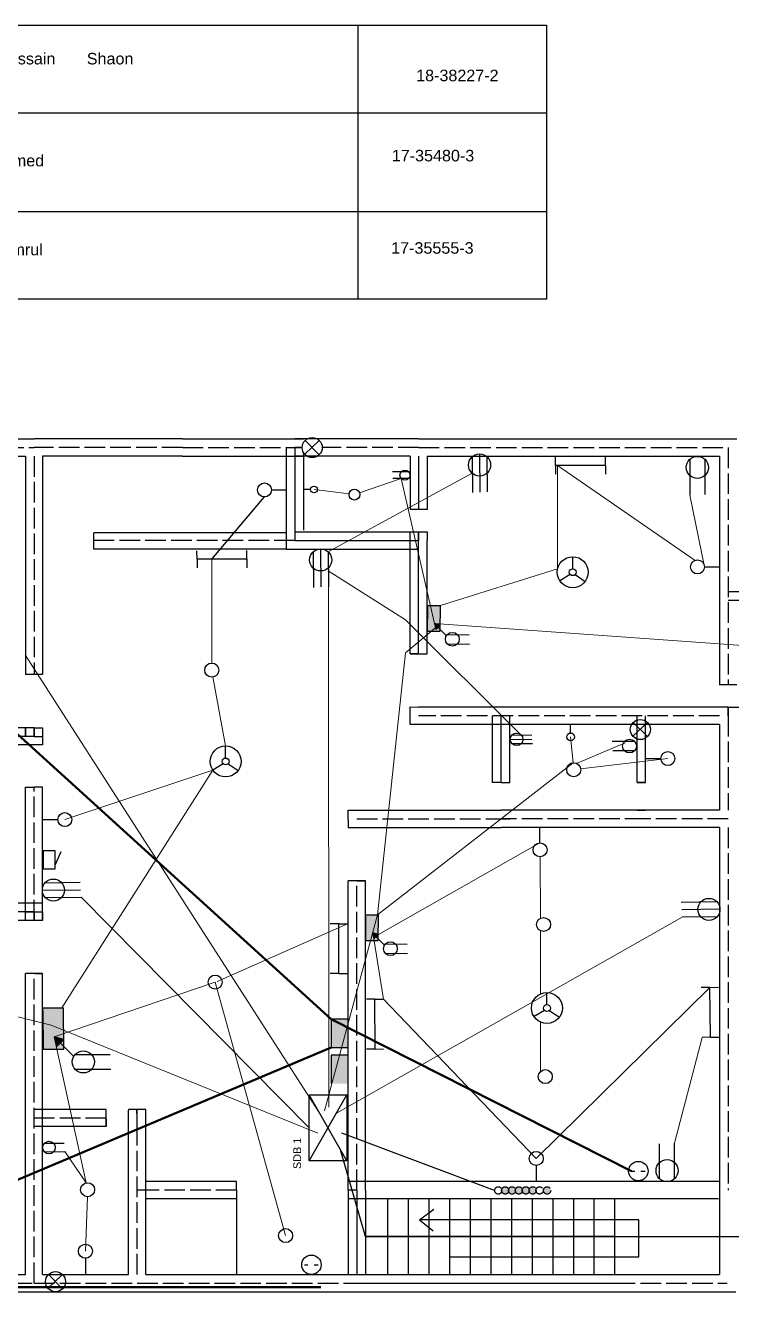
# Model space of a CAD drawing. Header units: inches. Extents: x 391 to 1641, y 213 to 963.
# Drawn here: x 811 to 1222, y 226 to 963 of the extents above; entities that cross this region are included whole.
import ezdxf

# ---------------------------------------------------------------- set-up
doc = ezdxf.new("R2010")
doc.units = ezdxf.units.IN
doc.header["$MEASUREMENT"] = 0
doc.linetypes.add('ACAD_ISO02W100', pattern=[15, 12, -3])
doc.linetypes.add('ACAD_ISO11W100', pattern=[33, 12, -3, 12, -3, 0, -3])
for name, color, linetype, lineweight in [('cable tv and telephone wiring', 141, 'Continuous', 50), ('Heavy load wiring', 2, 'Continuous', 5), ('Layer5', 161, 'ACAD_ISO11W100', 30), ('Light load wiring', 1, 'Continuous', 5), ('SDB-SB wiring', 5, 'Continuous', 5)]:
    doc.layers.add(name, color=color, linetype=linetype, lineweight=lineweight)
doc.styles.get("Standard").update_dxf_attribs({"font": 'arial.ttf'})

msp = doc.modelspace()

# ---------------------------------------------------------------- hatches: boundary and pattern name
at = {"true_color": 0x939598}
h = msp.add_hatch(color=252, dxfattribs=at)
h.dxf.hatch_style = 1
h.paths.add_polyline_path([(1045.22, 610.2), (1052.71, 610.14), (1052.83, 625.11), (1052.21, 625.11), (1045.35, 625.17), (1045.34, 624.24)])
at = {"true_color": 0x000000}
h = msp.add_hatch(color=18, dxfattribs=at)
h.dxf.hatch_style = 1
h.paths.add_polyline_path([(1050.24, 611.11), (1052.8, 613.63), (1049.33, 614.59)])
at = {"true_color": 0x939598}
h = msp.add_hatch(color=252, dxfattribs=at)
h.dxf.hatch_style = 1
h.paths.add_polyline_path([(1009.2, 430.21), (1016.69, 430.14), (1016.81, 445.12), (1016.19, 445.12), (1009.33, 445.18), (1009.32, 444.24)])
at = {"true_color": 0x000000}
h = msp.add_hatch(color=18, dxfattribs=at)
h.dxf.hatch_style = 1
h.paths.add_polyline_path([(1014.21, 431.12), (1016.78, 433.64), (1013.31, 434.6)])
at = {"true_color": 0x939598}
h = msp.add_hatch(color=252, dxfattribs=at)
h.dxf.hatch_style = 1
h.paths.add_polyline_path([(821.76, 367), (833.76, 367.01), (833.73, 391.01), (832.73, 391.01), (821.73, 391), (821.73, 389.5)])
at = {"true_color": 0x7aafdf}
h = msp.add_hatch(color=143, dxfattribs=at)
h.dxf.hatch_style = 1
h.paths.add_polyline_path([(999.29, 384.44), (989.29, 384.44), (989.29, 367.94), (999.29, 367.94)])
at = {"true_color": 0x000000}
h = msp.add_hatch(color=18, dxfattribs=at)
h.dxf.hatch_style = 1
h.paths.add_polyline_path([(833.85, 372.61), (828.28, 374.1), (829.78, 368.53)])
at = {"true_color": 0x727430}
h = msp.add_hatch(color=67, dxfattribs=at)
h.dxf.hatch_style = 1
h.paths.add_polyline_path([(989.29, 346.94), (999.29, 346.94), (999.29, 363.44), (989.29, 363.44)])
at = {"layer": 'Layer5', "true_color": 0xf8991e}
h = msp.add_hatch(color=30, dxfattribs=at)
h.dxf.hatch_style = 1
h.paths.add_polyline_path([(1092.63, 284.82, -0.843039), (1088.51, 284.12, -0.843039), (1084.39, 284.82, -0.843039), (1088.51, 285.53, -0.843039)], flags=16)
h.paths.add_polyline_path([(1084.39, 284.82, -0.843039), (1088.51, 285.53, -0.707107), (1092.51, 285.53, -0.843039), (1096.63, 284.82, -0.843039), (1092.51, 284.12, -0.707107), (1088.51, 284.12, -0.843039)])
h.paths.add_polyline_path([(1092.51, 284.12, -0.843039), (1088.39, 284.82, -0.843039), (1092.51, 285.53, -0.707107), (1096.51, 285.53, -0.843039), (1100.63, 284.82, -0.843039), (1096.51, 284.12, -0.707107)])
h.paths.add_polyline_path([(1092.39, 284.82, -0.843039), (1096.51, 285.53, -0.707107), (1100.51, 285.53, -0.843039), (1104.63, 284.82, -0.843039), (1100.51, 284.12, -0.707107), (1096.51, 284.12, -0.843039)])
h.paths.add_polyline_path([(1108.63, 284.82, -0.843039), (1104.51, 284.12, -0.707107), (1100.51, 284.12, -0.843039), (1096.39, 284.82, -0.843039), (1100.51, 285.53, -0.707107), (1104.51, 285.53, -0.843039)])
h.paths.add_polyline_path([(1100.39, 284.82, -0.843039), (1104.51, 285.53, -0.707107), (1108.51, 285.53, -0.843039), (1112.63, 284.82, -0.843039), (1108.51, 284.12, -0.707107), (1104.51, 284.12, -0.843039)])
h.paths.add_polyline_path([(1104.39, 284.82, -0.843039), (1108.51, 285.53, -0.843039), (1112.63, 284.82, -0.843039), (1108.51, 284.12, -0.843039)], flags=16)
h.paths.add_polyline_path([(1112.76, 284.82, 1), (1117.01, 284.82, 1)])

# ---------------------------------------------------------------- linework, layer by layer
at = {"color": 3}
for p, q in [((673.51, 962.56), (1114.53, 962.56)), ((1004.85, 962.56), (1004.85, 803.23)), ((673.51, 911.72), (1114.53, 911.72)), ((673.51, 854.26), (1114.53, 854.26))]:
    msp.add_line(p, q, dxfattribs=at)
at = {"color": 85, "true_color": 0x58ba48}
for p, q in [((1114.53, 962.56), (1114.53, 803.23)), ((1114.53, 803.23), (673.51, 803.23))]:
    msp.add_line(p, q, dxfattribs=at)
for p, q in [((643.51, 721.94), (816.51, 721.94)), ((902.89, 721.94), (816.51, 721.94)), ((902.89, 721.94), (973.2, 721.94)), ((902.89, 721.94), (973.2, 721.94)), ((1040.2, 721.94), (968.2, 721.94)), ((1040.2, 721.94), (1220.2, 721.94)), ((1040.2, 721.94), (1225.2, 721.94)), ((963.2, 716.94), (963.2, 657.94)), ((968.2, 716.94), (968.2, 668.94)), ((982.41, 721.06), (973.93, 713.07)), ((974.17, 721.06), (982.41, 712.81)), ((653.51, 711.94), (811.51, 711.94)), ((811.51, 711.94), (811.51, 584.94)), ((821.51, 711.94), (821.51, 584.94)), ((902.89, 711.94), (821.51, 711.94)), ((902.89, 711.94), (821.51, 711.94)), ((902.89, 711.94), (821.51, 711.94)), ((902.89, 711.94), (821.51, 711.94)), ((902.89, 711.94), (973.2, 711.94)), ((1035.2, 711.94), (968.2, 711.94)), ((973.2, 714.1), (973.2, 668.94)), ((1035.2, 711.94), (1035.2, 680.94)), ((1040.2, 711.94), (1040.2, 680.88)), ((1045.2, 711.94), (1045.2, 680.88)), ((1045.2, 711.94), (1215.2, 711.94)), ((1071.25, 711.54), (1071.48, 690.74)), ((1075.53, 713.24), (1075.78, 691.09)), ((1079.91, 711.58), (1080.13, 691.2)), ((1119.81, 706.44), (1119.79, 711.44)), ((1148.81, 706.56), (1148.79, 711.56)), ((1197.98, 710.14), (1198, 689.34)), ((1206.64, 710.1), (1206.66, 689.72)), ((1215.2, 711.94), (1215.2, 578.94)), ((1034.44, 702.91), (1024.93, 702.91)), ((1148.81, 706.56), (1119.81, 706.44)), ((1119.81, 706.44), (1119.83, 701.44)), ((1148.81, 706.56), (1148.83, 701.56)), ((977.4, 692.56), (973.16, 692.51)), ((1034.42, 698.95), (1025.1, 698.95)), ((954.65, 692.28), (963.51, 692.28)), ((1040.2, 680.94), (1035.2, 680.94)), ((1040.2, 680.88), (1040.2, 680.94)), ((1040.2, 680.94), (1040.2, 680.94)), ((1045.2, 680.88), (1040.2, 680.88)), ((963.2, 667.44), (851.29, 667.44)), ((851.29, 662.94), (851.29, 667.44)), ((968.2, 668.94), (968.2, 662.94)), ((968.2, 667.94), (1035.2, 667.94)), ((968.2, 667.94), (1035.2, 667.94)), ((1035.2, 662.94), (1035.2, 667.94)), ((1035.2, 667.94), (1045.2, 667.94)), ((1040.2, 667.94), (1040.2, 662.94)), ((1040.2, 662.94), (1040.2, 667.94)), ((1045.2, 667.94), (1045.2, 662.94)), ((851.29, 657.94), (851.29, 662.94)), ((963.2, 657.94), (851.29, 657.94)), ((911.31, 651.94), (911.29, 656.94)), ((940.31, 652.06), (940.29, 657.06)), ((963.2, 657.94), (1040.2, 657.94)), ((968.2, 662.94), (1040.2, 662.94)), ((978.88, 656.32), (979.11, 635.52)), ((983.17, 658.02), (983.41, 635.87)), ((987.54, 656.36), (987.77, 635.99)), ((1035.2, 596.94), (1035.2, 662.94)), ((1035.2, 596.94), (1035.2, 662.94)), ((1040.2, 596.94), (1040.2, 662.94)), ((1045.2, 596.94), (1045.2, 662.94)), ((940.31, 652.06), (911.31, 651.94)), ((911.31, 651.94), (911.33, 646.94)), ((940.31, 652.06), (940.33, 647.06)), ((1129.79, 646.44), (1129.79, 653.44)), ((1128.37, 643.03), (1122.3, 639.45)), ((1131.2, 643.03), (1137.05, 639.12)), ((1206.43, 647.52), (1215.29, 647.52)), ((1274.2, 632.94), (1220.2, 632.94)), ((1274.2, 627.94), (1220.2, 627.94)), ((1045.34, 624.24), (1045.22, 610.2)), ((1045.34, 624.24), (1045.35, 625.17)), ((1045.35, 625.17), (1052.21, 625.11)), ((1052.21, 625.11), (1052.83, 625.11)), ((1052.71, 610.14), (1052.83, 625.11)), ((1051.52, 612.37), (1054.68, 609.15)), ((1045.22, 610.2), (1052.71, 610.14)), ((1054.68, 609.15), (1056.31, 607.49)), ((1056.87, 608.19), (1069.59, 608.08)), ((1040.2, 596.94), (1035.2, 596.94)), ((1035.2, 596.94), (1045.2, 596.94)), ((1056.8, 602.78), (1069.77, 602.67)), ((821.51, 584.94), (811.51, 584.94)), ((1220.2, 578.94), (1215.2, 578.94)), ((1220.2, 578.94), (1220.2, 578.94)), ((1225.2, 578.94), (1220.2, 578.94)), ((1035.2, 555.94), (1035.2, 566.14)), ((1035.2, 566.14), (1040.2, 565.94)), ((1220.2, 565.94), (1040.2, 565.94)), ((1083.2, 522.17), (1083.2, 560.94)), ((1088.2, 522.17), (1088.2, 560.94)), ((1093.2, 522.17), (1093.2, 560.94)), ((1167.2, 522.17), (1167.2, 560.94)), ((1172.2, 522.17), (1172.2, 560.94)), ((1220.2, 565.94), (1220.2, 560.94)), ((1220.2, 565.94), (1274.2, 565.94)), ((1220.2, 560.94), (1220.2, 565.94)), ((1220.2, 560.94), (1220.2, 565.94)), ((816.51, 553.94), (720.51, 553.94)), ((811.51, 553.94), (811.51, 548.94)), ((811.51, 553.94), (811.51, 548.94)), ((811.51, 548.94), (811.51, 553.94)), ((816.51, 553.94), (816.51, 548.94)), ((816.51, 548.94), (816.51, 553.94)), ((816.51, 548.94), (816.51, 553.94)), ((816.51, 553.94), (821.48, 553.94)), ((821.48, 553.94), (821.48, 548.94)), ((1215.2, 555.94), (1035.2, 555.94)), ((1128.58, 550.91), (1128.58, 555.76)), ((1173.25, 557.03), (1164.77, 549.04)), ((1165.01, 557.03), (1173.25, 548.79)), ((1215.2, 555.94), (1215.2, 505.94)), ((816.51, 548.94), (821.51, 548.94)), ((821.51, 548.94), (821.51, 543.94)), ((1093.47, 547.17), (1106.11, 547.33)), ((1094.41, 549.67), (1106.05, 549.81)), ((1165.77, 545.99), (1152.8, 545.93)), ((821.51, 543.94), (720.51, 543.94)), ((927.94, 536.35), (927.94, 543.35)), ((1094.44, 544.73), (1106.32, 544.87)), ((1165.77, 540.59), (1153.06, 540.52)), ((926.53, 532.94), (920.45, 529.36)), ((929.36, 532.94), (935.2, 529.03)), ((1088.2, 522.17), (1088.2, 530.94)), ((1181.05, 535.97), (1172.2, 535.86)), ((811.51, 446.94), (811.51, 519.31)), ((811.51, 519.31), (816.51, 519.31)), ((821.51, 519.45), (816.51, 519.45)), ((821.51, 451.94), (821.51, 519.45)), ((1088.2, 522.17), (1083.2, 522.17)), ((1088.2, 522.17), (1088.2, 522.17)), ((1088.2, 522.17), (1093.2, 522.17)), ((1167.2, 522.17), (1172.2, 522.17)), ((1172.2, 522.17), (1167.2, 522.17)), ((999.2, 500.55), (999.2, 505.94)), ((999.2, 505.94), (1088.2, 505.94)), ((1083.2, 500.94), (1093.2, 500.94)), ((1172.2, 505.94), (1088.2, 505.94)), ((1167.2, 505.94), (1172.2, 505.94)), ((1215.2, 505.94), (1172.2, 505.94)), ((830.36, 500.47), (821.51, 500.36)), ((999.2, 500.55), (999.2, 495.92)), ((999.2, 495.92), (1004.2, 495.94)), ((1004.2, 495.94), (1088.2, 495.94)), ((1172.2, 495.94), (1088.2, 495.94)), ((1110.75, 487.02), (1110.67, 495.87)), ((1215.2, 495.94), (1172.2, 495.94)), ((1215.2, 495.94), (1215.2, 284.94)), ((821.79, 482.44), (821.79, 471.94)), ((828.79, 482.44), (821.79, 482.44)), ((828.79, 471.94), (828.79, 482.44)), ((828.79, 473.94), (832.29, 481.94)), ((821.79, 471.94), (828.79, 471.94)), ((999.2, 284.94), (999.2, 464.94)), ((1009.2, 464.94), (999.2, 464.94)), ((1004.2, 464.94), (1004.2, 464.94)), ((1004.2, 464.94), (1009.2, 464.94)), ((1009.2, 284.94), (1009.2, 464.94)), ((821.36, 459.45), (843.51, 459.69)), ((823.02, 463.82), (843.4, 464.05)), ((821.51, 451.94), (720.51, 451.94)), ((821.51, 441.91), (821.51, 451.94)), ((823.06, 455.16), (843.86, 455.39)), ((1213.71, 452.63), (1192.91, 452.41)), ((811.51, 441.94), (811.51, 446.94)), ((811.51, 441.94), (811.51, 446.94)), ((811.51, 446.94), (821.51, 446.94)), ((816.51, 441.94), (816.51, 446.94)), ((816.51, 446.94), (816.57, 441.85)), ((821.51, 446.94), (821.51, 441.91)), ((1009.32, 444.24), (1009.2, 430.21)), ((1009.32, 444.24), (1009.33, 445.18)), ((1009.33, 445.18), (1016.19, 445.12)), ((1016.19, 445.12), (1016.81, 445.12)), ((1016.69, 430.14), (1016.81, 445.12)), ((1215.41, 448.35), (1193.26, 448.11)), ((1213.75, 443.97), (1193.38, 443.75)), ((816.51, 441.94), (720.51, 441.94)), ((821.51, 441.91), (816.57, 441.85)), ((993.79, 439.95), (988.79, 439.94)), ((993.79, 439.95), (998.79, 439.96)), ((993.83, 410.95), (993.79, 439.95)), ((1009.2, 430.21), (1016.69, 430.14)), ((1015.5, 432.38), (1018.66, 429.16)), ((1018.66, 429.16), (1020.29, 427.5)), ((1020.85, 428.2), (1033.57, 428.09)), ((1020.78, 422.79), (1033.75, 422.68)), ((811.51, 235.94), (811.51, 410.94)), ((821.51, 410.94), (811.51, 410.94)), ((816.97, 410.94), (816.97, 410.94)), ((816.97, 410.94), (821.51, 410.94)), ((821.51, 235.94), (821.51, 410.94)), ((993.83, 410.95), (988.83, 410.94)), ((993.83, 410.95), (998.83, 410.96)), ((1114.79, 392.94), (1114.79, 399.94)), ((1209.58, 402.94), (1204.58, 402.87)), ((1209.58, 402.94), (1214.57, 403.02)), ((1210, 373.94), (1209.58, 402.94)), ((821.73, 391), (832.73, 391.01)), ((821.73, 389.5), (821.73, 391)), ((832.73, 391.01), (833.73, 391.01)), ((833.76, 367.01), (833.73, 391.01)), ((1014.8, 396.09), (1009.8, 396.08)), ((1014.8, 396.09), (1019.8, 396.1)), ((1014.84, 367.09), (1014.8, 396.09)), ((821.73, 389.5), (821.76, 367)), ((999.29, 384.44), (989.29, 384.44)), ((989.29, 384.44), (989.29, 367.94)), ((999.29, 367.94), (999.29, 384.44)), ((1113.37, 389.53), (1107.3, 385.95)), ((1116.2, 389.53), (1122.05, 385.62)), ((831.82, 370.57), (836.93, 365.46)), ((1210, 373.94), (1205, 373.87)), ((1210, 373.94), (1215, 374.02)), ((821.76, 367), (833.76, 367.01)), ((836.93, 365.46), (839.58, 362.83)), ((840.47, 363.95), (860.84, 363.97)), ((989.29, 367.94), (999.29, 367.94)), ((999.29, 363.44), (989.29, 363.44)), ((989.29, 363.44), (989.29, 346.94)), ((999.29, 346.94), (999.29, 363.44)), ((1014.84, 367.09), (1009.84, 367.08)), ((1014.84, 367.09), (1019.84, 367.1)), ((840.43, 355.29), (861.22, 355.31)), ((976.51, 301.95), (976.51, 340.45)), ((976.51, 340.45), (998.51, 340.45)), ((976.51, 301.95), (998.51, 340.45)), ((998.51, 301.95), (976.51, 340.45)), ((998.51, 340.45), (998.51, 301.95)), ((858.52, 331.94), (816.51, 331.94)), ((858.52, 326.94), (858.52, 331.94)), ((876.37, 331.94), (871.51, 331.94)), ((871.51, 331.94), (871.51, 331.44)), ((881.51, 331.94), (876.37, 331.94)), ((876.51, 326.94), (876.37, 331.94)), ((876.37, 331.94), (876.37, 326.94)), ((881.51, 235.94), (881.51, 331.94)), ((858.52, 321.94), (858.52, 326.94)), ((858.52, 326.44), (858.52, 326.44)), ((858.52, 326.44), (858.52, 321.94)), ((871.51, 326.8), (871.51, 331.44)), ((871.51, 235.94), (871.51, 326.94)), ((876.51, 326.94), (876.37, 326.94)), ((876.51, 326.94), (876.37, 326.93)), ((876.37, 326.94), (876.37, 321.94)), ((858.52, 321.94), (816.51, 321.94)), ((876.51, 321.94), (876.37, 321.94)), ((822.45, 312.24), (834.09, 312.38)), ((1180.36, 291.64), (1180.36, 312.02)), ((1189.02, 291.59), (1189.02, 312.39)), ((822.48, 307.29), (834.36, 307.44)), ((998.51, 301.95), (976.51, 301.95)), ((1108.59, 299.37), (1108.59, 289.94)), ((1163.95, 296.09), (1165.95, 296.09)), ((1169.45, 296.09), (1171.95, 296.09)), ((934.32, 289.94), (881.51, 289.94)), ((934.32, 284.94), (934.32, 289.94)), ((1004.2, 289.94), (999.2, 289.94)), ((1215.2, 289.94), (1004.2, 289.94)), ((1215.2, 289.94), (1004.2, 289.94)), ((881.51, 284.94), (876.51, 284.94)), ((934.32, 279.94), (881.51, 279.94)), ((934.32, 284.94), (934.32, 235.94)), ((999.2, 284.94), (999.2, 235.94)), ((1004.2, 284.94), (999.2, 284.94)), ((1004.2, 279.94), (999.2, 279.94)), ((1004.2, 284.94), (1004.2, 235.94)), ((1214.68, 279.94), (1004.2, 279.94)), ((1009.2, 284.94), (1009.2, 235.94)), ((1009.2, 284.94), (1009.2, 235.94)), ((1022.36, 235.94), (1022.36, 279.94)), ((1034.36, 235.94), (1034.36, 279.94)), ((1046.36, 235.94), (1046.36, 279.94)), ((1058.36, 235.94), (1058.36, 279.94)), ((1070.36, 235.94), (1070.36, 279.94)), ((1082.36, 235.94), (1082.36, 279.94)), ((1094.36, 235.94), (1094.36, 279.94)), ((1106.36, 235.94), (1106.36, 279.94)), ((1118.36, 235.94), (1118.36, 279.94)), ((1130.36, 235.94), (1130.36, 279.94)), ((1131.51, 280.2), (1131.51, 279.94)), ((1142.36, 235.94), (1142.36, 279.94)), ((1154.36, 235.94), (1154.36, 279.94)), ((1215.2, 284.94), (1215.2, 235.94)), ((1040.6, 267.67), (1049.1, 273.88)), ((1168.2, 267.67), (1040.6, 267.67)), ((1040.6, 267.67), (1048.64, 261.41)), ((1168.2, 246.12), (1168.2, 267.67)), ((1154.36, 257.94), (1009.2, 257.94)), ((846.4, 245.37), (846.4, 235.94)), ((1058.36, 246.12), (1168.2, 246.12)), ((653.51, 235.94), (811.51, 235.94)), ((821.51, 235.94), (871.51, 235.94)), ((833.13, 235.89), (824.65, 227.9)), ((824.89, 235.89), (833.13, 227.64)), ((881.51, 235.94), (1154.36, 235.94)), ((881.51, 235.94), (1039.51, 235.94)), ((945.91, 235.94), (1103.91, 235.94)), ((973.85, 241.59), (975.85, 241.59)), ((979.35, 241.59), (981.85, 241.59)), ((1004.2, 235.94), (1215.2, 235.94)), ((643.51, 225.94), (816.51, 225.94)), ((816.51, 225.94), (876.51, 225.94)), ((876.51, 225.94), (1154.36, 225.94)), ((1004.2, 225.94), (1224.68, 225.94))]:
    msp.add_line(p, q)
at = {"linetype": 'ACAD_ISO02W100'}
for p, q in [((648.51, 716.94), (816.51, 716.94)), ((902.89, 716.94), (816.51, 716.94)), ((902.89, 716.94), (972.46, 716.94)), ((972.46, 716.94), (968.2, 716.94)), ((1040.2, 716.94), (984.12, 716.94)), ((1040.2, 716.94), (1220.2, 716.94)), ((1220.2, 716.94), (1220.2, 578.94)), ((816.51, 711.94), (816.51, 584.94)), ((968.2, 662.94), (851.29, 662.94)), ((1215.2, 560.94), (1040.2, 560.94)), ((1220.2, 560.94), (1220.2, 505.94)), ((816.51, 548.94), (720.51, 548.94)), ((816.51, 441.94), (816.51, 519.39)), ((1004.2, 500.94), (1088.2, 500.94)), ((1172.2, 500.94), (1088.2, 500.94)), ((1220.2, 500.94), (1172.2, 500.94)), ((1220.2, 495.94), (1220.2, 284.94)), ((1004.2, 284.94), (1004.2, 464.94)), ((816.51, 446.94), (720.51, 446.94)), ((816.51, 230.94), (816.51, 410.94)), ((858.52, 326.94), (816.51, 326.94)), ((876.51, 235.94), (876.51, 326.94)), ((934.32, 284.94), (881.51, 284.94)), ((653.51, 230.94), (816.51, 230.94)), ((816.51, 230.94), (876.51, 230.94)), ((876.51, 230.94), (1154.36, 230.94)), ((1004.2, 230.94), (1219.68, 230.94))]:
    msp.add_line(p, q, dxfattribs=at)
at = {"color": 1}
msp.add_line((919.86, 651.98), (950.58, 688.21), dxfattribs=at)
at = {"color": 30, "true_color": 0xf8991e}
msp.add_line((1084.39, 284.82), (995.51, 318.2), dxfattribs=at)
at = {"color": 6}
for q in [(994.76, 308.5), (1510.56, 257.94)]:
    msp.add_line((1009.2, 257.94), q, dxfattribs=at)
for points in [[(1049.33, 614.59), (1050.24, 611.11), (1052.8, 613.63)], [(1013.31, 434.6), (1014.21, 431.12), (1016.78, 433.64)], [(828.28, 374.1), (829.78, 368.53), (833.85, 372.61)]]:
    msp.add_lwpolyline(points, close=True)
for centre, radius in [((978.29, 716.94), 5.83), ((1075.6, 706.81), 6.43), ((1202.29, 705.37), 6.43), ((1032.26, 700.94), 2.94), ((950.58, 692.28), 4.07), ((979.35, 692.58), 1.95), ((1002.86, 689.59), 3.15), ((983.24, 651.59), 6.43), ((1129.79, 644.44), 9), ((1202.36, 647.52), 4.07), ((1129.79, 644.44), 2), ((1059.8, 605.44), 4.01), ((919.86, 587.52), 4.07), ((1169.13, 552.91), 5.83), ((1097.14, 547.22), 3.67), ((1128.58, 548.67), 2.23), ((1162.81, 543.29), 4.01), ((927.94, 534.35), 9), ((1185.13, 536.02), 4.07), ((927.94, 534.35), 2), ((1130.36, 529.52), 4.07), ((834.43, 500.52), 4.07), ((1110.79, 482.94), 4.07), ((827.79, 459.52), 6.43), ((1208.98, 448.28), 6.43), ((1112.86, 439.52), 4.07), ((1023.78, 425.45), 4.01), ((921.86, 406.02), 4.07), ((1114.79, 390.94), 9), ((1114.79, 390.94), 2), ((845.19, 359.6), 6.43), ((1113.86, 351.02), 4.07), ((825.18, 309.78), 3.67), ((1108.59, 303.44), 4.07), ((1184.71, 296.36), 6.43), ((1167.95, 296.09), 5.66), ((847.7, 285.27), 4.07), ((962.86, 258.52), 4.07), ((846.4, 249.44), 4.07), ((977.85, 241.59), 5.66), ((829.01, 231.76), 5.83)]:
    msp.add_circle(centre, radius)
at = {"layer": 'cable tv and telephone wiring'}
for p, q in [((989.29, 384.44), (663.17, 680.6)), ((989.29, 384.44), (1163.95, 296.09)), ((989.29, 367.94), (689.45, 241.59)), ((989.29, 367.94), (989.29, 367.94)), ((685.45, 228.65), (983.4, 228.65)), ((977.85, 230.94), (977.85, 230.94))]:
    msp.add_line(p, q, dxfattribs=at)
at = {"layer": 'Heavy load wiring'}
for p, q in [((987.54, 656.36), (1071.35, 701.99)), ((1032.63, 616.76), (987.66, 645.17)), ((987.77, 635.99), (988.01, 333.2)), ((1099.8, 549.74), (1032.63, 616.76)), ((843.86, 455.39), (976.51, 321.2)), ((1193.38, 443.75), (992.37, 329.71))]:
    msp.add_line(p, q, dxfattribs=at)
at = {"layer": 'Layer5'}
for centre in [(1086.51, 284.82), (1090.51, 284.82), (1094.51, 284.82), (1098.51, 284.82), (1102.51, 284.82), (1106.51, 284.82), (1110.51, 284.82), (1114.89, 284.82), (1114.89, 284.82)]:
    msp.add_circle(centre, 2.12, dxfattribs=at)
at = {"layer": 'Light load wiring'}
for p, q in [((1121.01, 646.44), (1121.01, 706.45)), ((1121.01, 706.45), (1200.92, 651.32)), ((979.35, 692.58), (999.74, 689.99)), ((1005.84, 690.61), (1030.1, 698.95)), ((1030.1, 698.95), (1049.33, 614.59)), ((1198, 689.34), (1206.43, 647.52)), ((919.86, 651.98), (919.86, 591.59)), ((1052.83, 625.11), (1121.01, 646.44)), ((1234.05, 601.47), (1049.33, 614.59)), ((927.94, 543.35), (920.59, 583.51)), ((1128.58, 548.67), (1129.98, 533.57)), ((1160.37, 545.22), (1132.05, 533.22)), ((1016.19, 445.12), (1129.98, 533.57)), ((1134.41, 530), (1185.13, 536.02)), ((832.73, 391.01), (920.45, 529.36)), ((834.43, 500.52), (920.45, 529.36)), ((1016.81, 433.67), (1110.75, 487.02)), ((1110.83, 478.87), (1111.15, 443.21)), ((922.95, 406.39), (998.79, 439.96)), ((1111.15, 435.82), (1111.15, 399.94)), ((1019.8, 396.1), (1014.21, 431.12)), ((1014.21, 431.12), (1019.8, 396.1)), ((921.86, 406.02), (828.28, 374.1)), ((962.86, 258.52), (921.86, 406.02)), ((1108.59, 303.44), (1209.58, 402.94)), ((1111.15, 399.94), (1111.15, 399.17)), ((1019.8, 396.1), (1108.59, 303.44)), ((1111.15, 382.71), (1111.15, 354.05)), ((846.83, 289.25), (828.28, 374.1)), ((1189.02, 312.39), (1205, 373.87)), ((834.36, 307.44), (846.83, 289.25)), ((846.4, 249.44), (847.55, 281.2))]:
    msp.add_line(p, q, dxfattribs=at)
at = {"layer": 'SDB-SB wiring'}
for p, q in [((1032.63, 597.51), (1052.74, 614.35)), ((1016.19, 445.12), (1032.63, 597.51)), ((811.42, 596.35), (982.03, 330.79)), ((1016.19, 445.12), (985.51, 331.2)), ((804.79, 386.44), (826.41, 381.04)), ((826.41, 381.04), (981.51, 318.2))]:
    msp.add_line(p, q, dxfattribs=at)

# ---------------------------------------------------------------- texts
at = {"color": 3, "char_height": 6.711, "attachment_point": 1}
for s, width, insert in [('Shakhawat    Hussain       Shaon', 165.2228, (738.31, 946.53)), ('18-38227-2', 34.0653, (1038.74, 936.75)), ('Md. Rashel Ahmed', 165.2228, (742.7, 887.24)), ('17-35480-3', 34.0653, (1024.58, 890.13)), ('Hasan, Md. Kamrul ', 165.2228, (741.41, 835.48)), ('17-35555-3', 34.0653, (1024.21, 836.42))]:
    msp.add_mtext_dynamic_manual_height_columns(s, width=width, gutter_width=0.237, heights=[2.8], dxfattribs=dict(at, insert=insert))
at = {"layer": 'Heavy load wiring', "insert": (967.3, 297.29), "char_height": 4.509, "attachment_point": 1, "rotation": 89.94246}
msp.add_mtext_dynamic_manual_height_columns('SDB 1', width=19.9953, gutter_width=0.392, heights=[0], dxfattribs=at)

doc.saveas('drawing.dxf')
